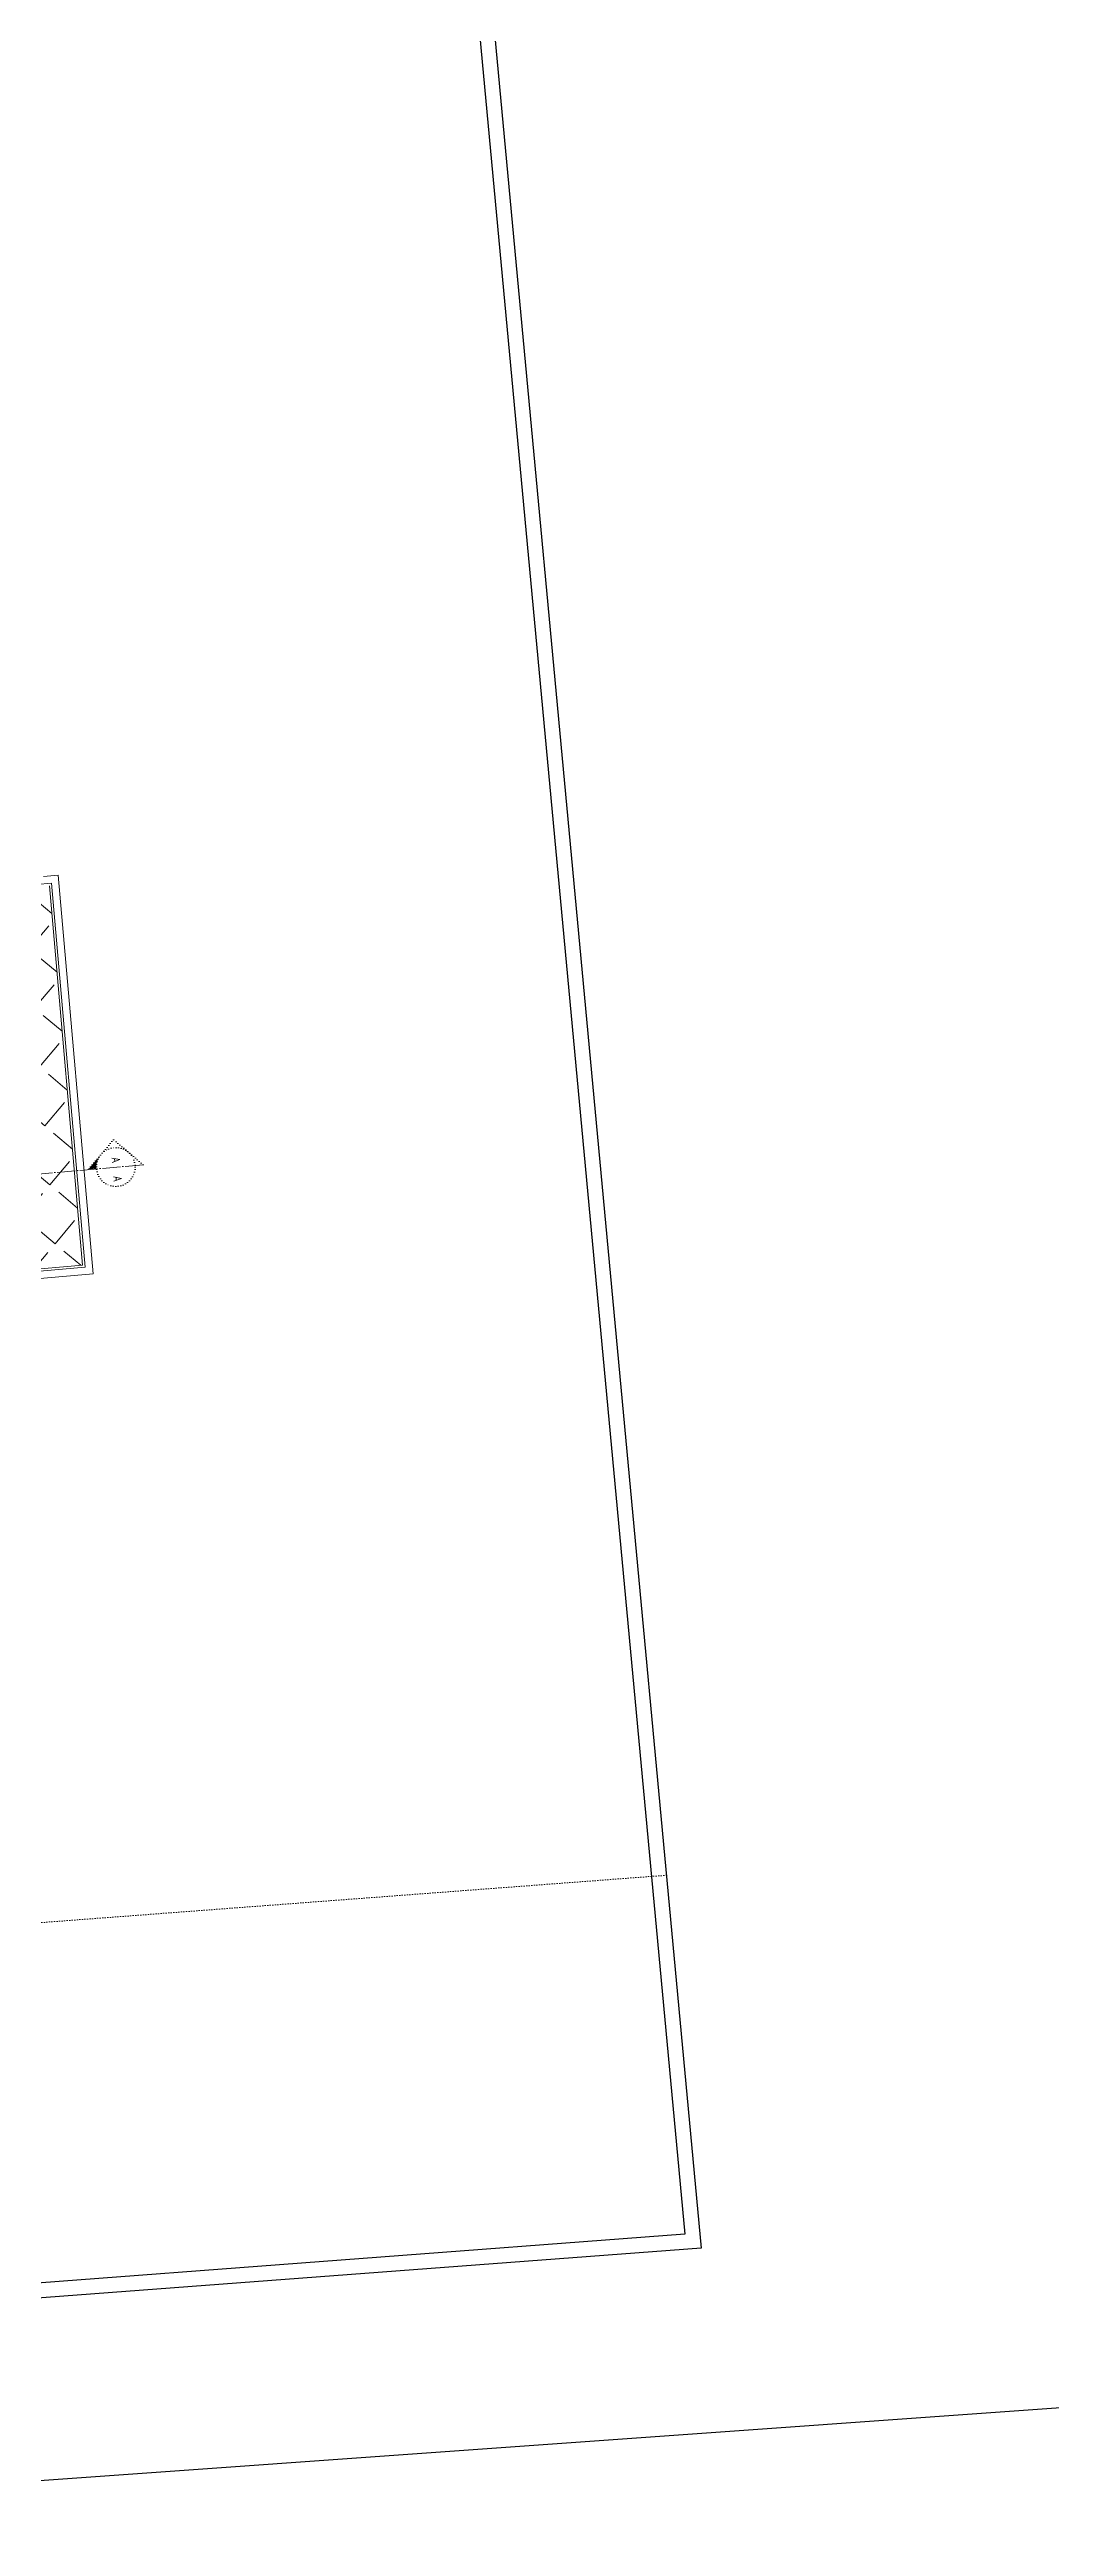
# Model space of a CAD drawing. Header units: millimetres. Extents: x -16104 to 67872, y -88009 to 12107.
# Drawn here: x 2641 to 2975, y -7671 to -6844 of the extents above; entities that cross this region are included whole.
import ezdxf
from ezdxf.enums import TextEntityAlignment as Align

# ---------------------------------------------------------------- set-up
doc = ezdxf.new("R2010")
doc.units = ezdxf.units.MM
doc.linetypes.add('ACAD_ISO04W100', pattern=[30, 24, -3, 0, -3])
doc.linetypes.add('ACAD_ISO07W100', pattern=[3, 0, -3])
for name, color, linetype, lineweight in [('AKS', 1, 'ACAD_ISO07W100', 5), ('balkon', 6, 'Continuous', 5), ('duvar', 123, 'Continuous', 25), ('NOKTA', 232, 'Continuous', 0), ('SıVA', 40, 'Continuous', 9), ('TARAMA', 8, 'Continuous', 15)]:
    doc.layers.add(name, color=color, linetype=linetype, lineweight=lineweight)
doc.styles.add('DIMENSIONS', font='simplex', dxfattribs={"width": 0.8})

# ---------------------------------------------------------------- blocks, each defined once
blk = doc.blocks.new('tyl')
at = {"layer": 'AKS'}
blk.add_hatch(color=1, dxfattribs=at).paths.add_polyline_path([(-20988.5, 2220), (-20971.7, 2239.7, 0.198912), (-20977.8, 2220.9)])
blk.add_hatch(color=1, dxfattribs=at).paths.add_polyline_path([(-20988.5, 2220), (-20971.7, 2239.7, 0.198912), (-20977.8, 2220.9)])
at = {"layer": 'TARAMA'}
h = blk.add_hatch(dxfattribs=at)
h.set_pattern_fill('ANGLE,_O', color=256, scale=8, angle=50)
h.set_pattern_definition([(50, (-58371.855, -11680.98), (-42.80656, 35.91897), [40.64, -15.24]), (140, (-58371.855, -11680.98), (-35.91897, -42.80656), [40.64, -15.24])])
h.paths.add_polyline_path([(-22674.7, 3068.4), (-23205.6, 3021.9), (-23207.4, 3041.9), (-23490.3, 3017.1), (-23476, 2853.7), (-23456.1, 2855.5), (-23415.5, 2390.9), (-23435.4, 2389.2), (-23434.3, 2377.3), (-22636.9, 2447), (-22653.9, 2624.2), (-22636, 2625.8)])
h.paths.add_polyline_path([(-23362, 2835.6), (-23358.1, 2790.8), (-23427.8, 2784.7), (-23431.7, 2829.5)], flags=16)
h.paths.add_polyline_path([(-23371.1, 2824.8), (-23368.9, 2799.9), (-23418.7, 2795.5), (-23420.9, 2820.4)], flags=0)
h.paths.add_polyline_path([(-23371.1, 2824.8), (-23368.9, 2799.9), (-23393.8, 2797.7), (-23418.7, 2795.5), (-23420.9, 2820.4), (-23396, 2822.6)], flags=0)
h.paths.add_polyline_path([(-22636.9, 2447), (-23434.3, 2377.3), (-23418.7, 2198.2), (-22619.7, 2268.1)])
h.paths.add_polyline_path([(-22615.9, 2228.3), (-22616.2, 2228.3), (-22619.5, 2266), (-22619.7, 2268.1), (-23418.7, 2198.2), (-23402, 2008.3), (-22601.5, 2078.3)])
h.paths.add_polyline_path([(-22775.2, 2145.6, -1), (-22750.3, 2147.8, -1)], flags=16)
h.paths.add_polyline_path([(-22773.2, 2145.8, -1), (-22752.3, 2147.6, -1)], flags=0)
h.paths.add_polyline_path([(-22771.2, 2146, -1), (-22754.3, 2147.4, -1)], flags=0)
h.paths.add_polyline_path([(-22769.2, 2146.1, -1), (-22756.3, 2147.3, -1)], flags=0)
h.paths.add_polyline_path([(-22767.2, 2146.3, -1), (-22758.3, 2147.1, -1)], flags=0)
h.paths.add_polyline_path([(-22765.2, 2146.5, -1), (-22760.3, 2146.9, -1)], flags=0)
h.paths.add_polyline_path([(-22602.1, 2031.8), (-22597.1, 2032.2), (-22601.5, 2078.3), (-23402, 2008.3), (-23394.3, 1919.3), (-22598.3, 1989)])
h.paths.add_polyline_path([(-23229.4, 1916.7), (-22743.3, 1959.2), (-22666.5, 1082.1), (-22686.4, 1080.3), (-22672.2, 916.9), (-22508.8, 931.2), (-22510.5, 951.2), (-22489.6, 953), (-22579.3, 1977.6), (-22597.2, 1976), (-22598.3, 1989), (-23394.3, 1919.3), (-23391, 1882.5), (-23227.7, 1896.7)])
h.paths.add_polyline_path([(-22381.3, 3094.1), (-22674.7, 3068.4), (-22636, 2625.8), (-22342.6, 2651.4)])
h.paths.add_polyline_path([(-22572.5, 2703.6), (-22566.4, 2633.9), (-22611.2, 2630), (-22617.3, 2699.7)], flags=16)
h.paths.add_polyline_path([(-22581.6, 2692.8), (-22579.4, 2667.9), (-22577.2, 2643), (-22602.1, 2640.8), (-22604.3, 2665.7), (-22606.5, 2690.6)], flags=0)
h.paths.add_polyline_path([(-22201, 3109.8), (-22381.3, 3094.1), (-22342.6, 2651.4), (-22162.3, 2667.2)])
h.paths.add_polyline_path([(-21907.7, 3135.5), (-22105.9, 3118.2), (-22067.2, 2675.5), (-21955.1, 2685.4), (-21939.5, 2508), (-21853.5, 2515.6)])
h.paths.add_polyline_path([(-21944.9, 2758.5), (-21900.1, 2762.4), (-21894, 2692.7), (-21938.8, 2688.8)], flags=16)
h.paths.add_polyline_path([(-21934.1, 2749.4), (-21909.2, 2751.6), (-21907, 2726.7), (-21904.8, 2701.8), (-21929.7, 2699.6), (-21931.9, 2724.5)], flags=0)
h.paths.add_polyline_path([(-22105.9, 3118.2), (-22201, 3109.8), (-22162.3, 2667.2), (-22067.2, 2675.5)])
h.paths.add_polyline_path([(-21101.1, 3061.5), (-21081.2, 3063.3), (-21095.5, 3226.6), (-21378.4, 3201.9), (-21376.6, 3182), (-21907.7, 3135.5), (-21853.5, 2515.6), (-21039.5, 2586.8), (-21040.5, 2598.7), (-21060.4, 2597)])
h.paths.add_polyline_path([(-21186.4, 2980.8), (-21190.3, 3025.6), (-21120.6, 3031.7), (-21116.6, 2986.9)], flags=16)
h.paths.add_polyline_path([(-21177.3, 2991.6), (-21179.5, 3016.5), (-21154.6, 3018.7), (-21129.7, 3020.9), (-21127.5, 2996), (-21152.4, 2993.8)], flags=0)
h.paths.add_polyline_path([(-21853.5, 2515.6), (-21939.5, 2508), (-21925, 2342), (-21861.8, 2347.5), (-21867, 2407.3), (-21844.2, 2409.3)])
h.paths.add_polyline_path([(-21039.5, 2586.8), (-21853.5, 2515.6), (-21844.2, 2409.3), (-21791.3, 2413.9), (-21784.9, 2341.2), (-21023.8, 2407.8)])
h.paths.add_polyline_path([(-20999.4, 2128.8), (-21795.4, 2059.2), (-21794.2, 2046.2), (-21812.3, 2044.7), (-21722.6, 1020.1), (-21667.7, 1024.9), (-21666, 1005), (-21537.5, 1016.2), (-21559.6, 1269.2), (-21579.5, 1267.5), (-21648.4, 2055), (-21161.3, 2097.6), (-21159.6, 2077.7), (-20996.2, 2092)])
h.paths.add_polyline_path([(-21007.2, 2217.8), (-21808.1, 2147.7), (-21804.1, 2101.6), (-21799.1, 2102), (-21795.4, 2059.2), (-20999.4, 2128.8)])
h.paths.add_polyline_path([(-21023.8, 2407.8), (-21784.9, 2341.2), (-21784.6, 2338.2), (-21819.5, 2335.1), (-21816, 2295.3), (-21821, 2294.9), (-21808.1, 2147.7), (-21007.2, 2217.8)])
h.paths.add_polyline_path([(-21812.3, 2044.7), (-21822.1, 2043.8), (-22010.5, 2027.3), (-21920.8, 1002.7), (-21722.6, 1020.1)])
h.paths.add_polyline_path([(-22010.5, 2027.3), (-22105.6, 2019), (-22015.9, 994.4), (-21920.8, 1002.7)])
h.paths.add_polyline_path([(-22105.6, 2019), (-22285.9, 2003.2), (-22196.2, 978.6), (-22015.9, 994.4)])
h.paths.add_polyline_path([(-22082.2, 1081), (-22076.1, 1011.2), (-22120.9, 1007.3), (-22127, 1077.1)], flags=16)
h.paths.add_polyline_path([(-22091.3, 1070.1), (-22089.1, 1045.2), (-22086.9, 1020.3), (-22111.8, 1018.2), (-22114, 1043.1), (-22116.2, 1068)], flags=0)
h.paths.add_polyline_path([(-22161, 1580.5), (-22230.8, 1574.4), (-22234.7, 1619.2), (-22165, 1625.3)], flags=16)
h.paths.add_polyline_path([(-22171.9, 1589.6), (-22196.8, 1587.4), (-22221.7, 1585.2), (-22223.9, 1610.1), (-22199, 1612.3), (-22174.1, 1614.5)], flags=0)
h.paths.add_polyline_path([(-22285.9, 2003.2), (-22464.7, 1987.6, -0.405453), (-22555.8, 1882.2), (-22564.3, 1978.9), (-22579.3, 1977.6), (-22489.6, 953), (-22196.2, 978.6)])
h.paths.add_polyline_path([(-23074.2, 2550.7), (-23013.2, 2556.1), (-23009.2, 2511.3), (-23070.3, 2505.9)], flags=24)
h.paths.add_polyline_path([(-22747, 2149.1), (-22703.4, 2152.9), (-22704.7, 2167.8), (-22748.3, 2164)], flags=24)
h.paths.add_polyline_path([(-22622.2, 2215.5), (-22578.2, 2219.3), (-22574.3, 2174.5), (-22618.3, 2170.6)], flags=9)
h.paths.add_polyline_path([(-22529.6, 2832.3), (-22535, 2893.4), (-22490.1, 2897.3), (-22484.8, 2836.3)], flags=24)
h.paths.add_polyline_path([(-22320.1, 2983.5), (-22242, 2990.3), (-22238.1, 2945.5), (-22316.2, 2938.7)], flags=24)
h.paths.add_polyline_path([(-21537.3, 2685.2), (-21476.3, 2690.5), (-21472.4, 2645.7), (-21533.4, 2640.4)], flags=24)
h.paths.add_polyline_path([(-21728.6, 2047.7), (-21735.2, 2122.4), (-21690.3, 2126.4), (-21683.8, 2051.6)], flags=9)
h.paths.add_polyline_path([(-21855.1, 2282.6), (-21811.2, 2286.4), (-21807.2, 2241.6), (-21851.2, 2237.7)], flags=9)
h.paths.add_polyline_path([(-22586, 1967.9), (-22589.9, 2011.8), (-22545, 2015.8), (-22541.2, 1971.8)], flags=9)
h.paths.add_polyline_path([(-22455, 1979.3), (-22458.9, 2023.3), (-22414, 2027.2), (-22410.2, 1983.3)], flags=9)
h.paths.add_polyline_path([(-22407.3, 1433.7), (-22413.8, 1508.5), (-22369, 1512.4), (-22362.4, 1437.7)], flags=24)
at = {"layer": 'AKS', "color": 1, "linetype": 'ACAD_ISO07W100'}
for p, q in [((-20954.8, 2259.5), (-20988.5, 2220)), ((-20915.4, 2225.9), (-20954.8, 2259.5))]:
    blk.add_line(p, q, dxfattribs=at)
at = {"layer": 'AKS', "color": 1, "linetype": 'ACAD_ISO04W100'}
blk.add_line((-20915.4, 2225.9), (-23513.8, 1998.5), dxfattribs=at)
at = {"layer": 'AKS', "color": 1, "linetype": 'ACAD_ISO07W100'}
blk.add_circle((-20951.9, 2222.9), 25.9, dxfattribs=at)
at = {"layer": 'balkon'}
for p, q in [((-21057.7, 2600.2), (-21037.8, 2602)), ((-21048.6, 2611.1), (-21028.7, 2612.8)), ((-21037.8, 2602), (-20992.9, 2089.2)), ((-21028.7, 2612.8), (-20982.1, 2080.2)), ((-21162.3, 2074.4), (-20992.9, 2089.2)), ((-21171.4, 2063.6), (-20982.1, 2080.2))]:
    blk.add_line(p, q, dxfattribs=at)
at = {"layer": 'duvar'}
for p, q in [((-21037.6, 9865.2), (-20192.1, 797.5)), ((-21019.6, 9887.6), (-20170.3, 779.1)), ((-20192.1, 797.5), (-23564.9, 542.3)), ((-20192.1, 797.5), (-23564.9, 542.3)), ((-20170.3, 779.1), (-23583, 520.9)), ((-20170.3, 779.1), (-23583, 520.9)), ((-21909.3, 407.3), (-18615.5, 642.9)), ((-21909.3, 407.3), (-18615.5, 642.9))]:
    blk.add_line(p, q, dxfattribs=at)
at = {"layer": 'NOKTA', "linetype": 'ACAD_ISO07W100'}
blk.add_line((-20216.7, 1277), (-23629.4, 1018.8), dxfattribs=at)
blk.add_line((-20216.7, 1277), (-23629.4, 1018.8), dxfattribs=at)
at = {"layer": 'SıVA'}
blk.add_lwpolyline([(-21159.6, 2077.7), (-20996.2, 2092), (-21040.5, 2598.7)], dxfattribs=at)
at = {"layer": 'AKS', "color": 1, "style": 'DIMENSIONS', "width": 0.8}
for p in [(-20951.6, 2232.4), (-20949.6, 2207.3)]:
    blk.add_text('A', height=10.4, rotation=274.5779, dxfattribs=at).set_placement(p, align=Align.MIDDLE)

msp = doc.modelspace()

# ---------------------------------------------------------------- block references
at = {"layer": 'duvar', "xscale": 0.25, "yscale": 0.25, "zscale": 0.25}
msp.add_blockref('tyl', (7900.7, -7773.07), dxfattribs=at)

doc.saveas('drawing.dxf')
